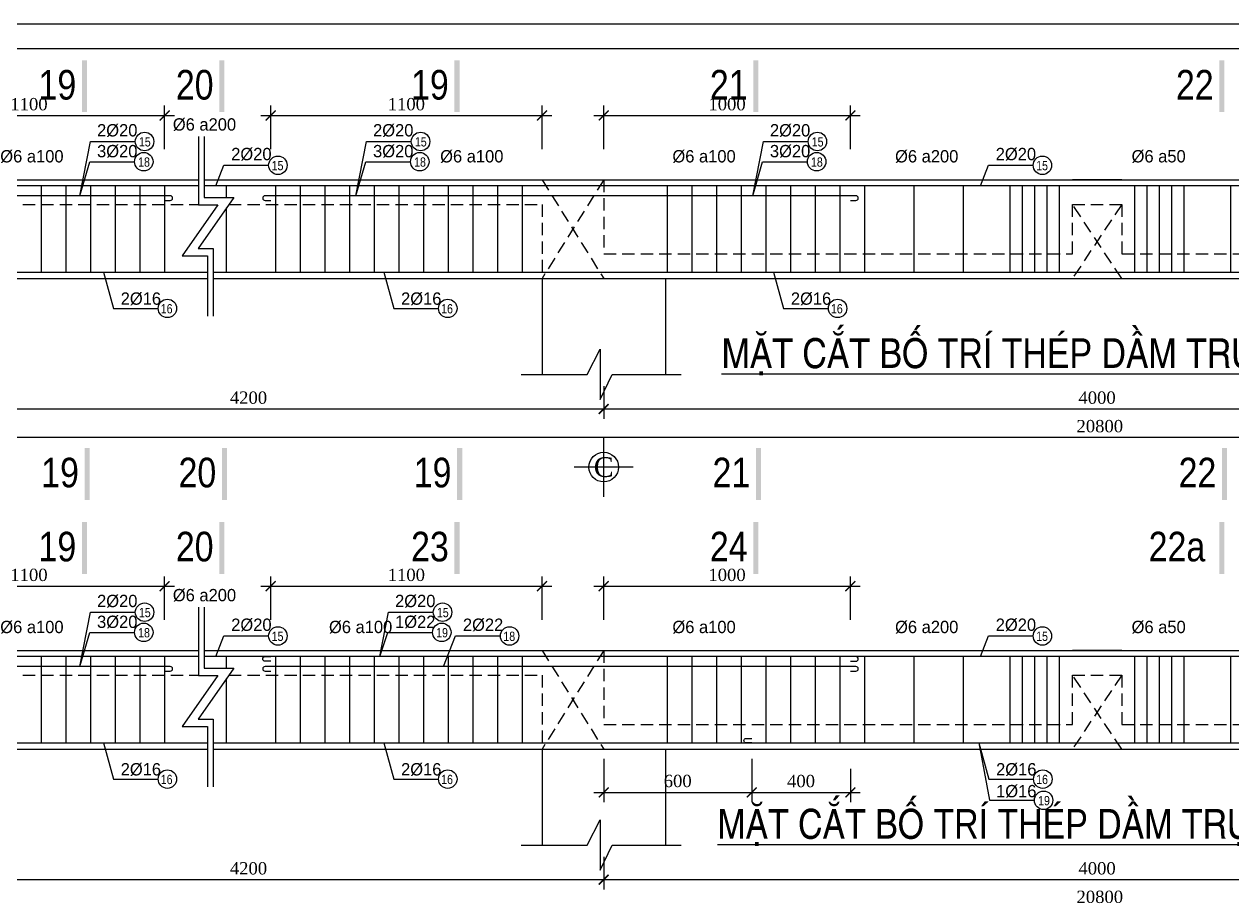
# Model space of a CAD drawing. Extents: x 394 to 4263, y -2056 to 752.
# Drawn here: x 3624.8 to 3869.5, y 574.6 to 751.9 of the extents above; entities that cross this region are included whole.
import ezdxf
from ezdxf.enums import TextEntityAlignment as Align

# ---------------------------------------------------------------- set-up
doc = ezdxf.new("R2010")
doc.units = 0
doc.header["$MEASUREMENT"] = 0
doc.linetypes.add('CENTER2', pattern=[1.125, 0.75, -0.125, 0.125, -0.125])
doc.linetypes.add('HIDDEN', pattern=[0.375, 0.25, -0.125])
doc.layers.get('0').update_dxf_attribs({"linetype": 'CONTINUOUS'})
doc.layers.get('DEFPOINTS').update_dxf_attribs({"linetype": 'CONTINUOUS'})
for name, color, linetype in [('DAI', 3, 'CONTINUOUS'), ('DIM', 1, 'CONTINUOUS'), ('DUT', 7, 'CENTER2'), ('MOTAAR', 1, 'CONTINUOUS'), ('TEXT', 7, 'CONTINUOUS'), ('THEP', 6, 'CONTINUOUS'), ('TU1', 9, 'CONTINUOUS'), ('TUONG', 7, 'CONTINUOUS')]:
    doc.layers.add(name, color=color, linetype=linetype)
doc.styles.add('DIM-NEW', font='')
doc.styles.add('style1', font='')
doc.styles.add('T2', font='')
doc.styles.get('DIM-NEW').set_extended_font_data('VNI-Helve-Condense')
doc.styles.get('style1').set_extended_font_data('VNI-Goudy')
doc.styles.get('T2').set_extended_font_data('VNI-Times')
doc.dimstyles.new('TL20', dxfattribs={"dimtxt": 2.5, "dimasz": 2, "dimexe": 2, "dimexo": 2, "dimgap": 1, "dimtad": 1, "dimdec": 0, "dimlfac": 20, "dimzin": 0, "dimdsep": 46, "dimtxsty": 'T2', "dimblk": 'ARCHTICK', "dimcen": 2.5, "dimdle": 2, "dimclrd": 1, "dimclre": 1, "dimclrt": 2, "dimadec": 0, "dimazin": 0, "dimtfac": 1, "dimtdec": 0, "dimtix": 1, "dimtofl": 0, "dimtmove": 0, "dimatfit": 0, "dimldrblk": 'ARCHTICK', "dimfxl": 1, "dimtolj": 1, "dimtzin": 0, "dimlwd": -1, "dimlwe": -1, "dimarcsym": 0})

# ---------------------------------------------------------------- blocks, each defined once
blk = doc.blocks.new('_ARCHTICK')
at = {"color": 0, "linetype": 'ByBlock', "const_width": 0.15}
blk.add_lwpolyline([(-0.5, -0.5), (0.5, 0.5)], dxfattribs=at)
blk = doc.blocks.new('*D18')
at = {"layer": 'DEFPOINTS', "color": 0, "transparency": 16777216}
for p in [(3729.73, 733.36), (3674.73, 724.55), (3729.73, 724.55)]:
    blk.add_point(p, dxfattribs=at)
at = {"layer": 'TUONG', "color": 1, "transparency": 16777216}
for p, q in [((3674.73, 726.55), (3674.73, 735.36)), ((3729.73, 726.55), (3729.73, 735.36)), ((3672.73, 733.36), (3731.73, 733.36))]:
    blk.add_line(p, q, dxfattribs=at)
at = {"layer": 'TUONG', "color": 1, "transparency": 16777216, "xscale": 2, "yscale": 2, "zscale": 2, "rotation": 180}
blk.add_blockref('_ARCHTICK', (3674.73, 733.36), dxfattribs=at)
at = {"layer": 'TUONG', "color": 1, "transparency": 16777216, "xscale": 2, "yscale": 2, "zscale": 2}
blk.add_blockref('_ARCHTICK', (3729.73, 733.36), dxfattribs=at)
at = {"layer": 'TUONG', "color": 2, "transparency": 16777216, "insert": (3702.23, 735.64), "char_height": 2.5, "attachment_point": 5, "style": 'T2'}
blk.add_mtext('\\A1;1100', dxfattribs=at)
blk = doc.blocks.new('*D17')
at = {"layer": 'DEFPOINTS', "color": 0, "transparency": 16777216}
for p in [(3792.23, 733.36), (3742.23, 724.55), (3792.23, 724.55)]:
    blk.add_point(p, dxfattribs=at)
at = {"layer": 'TUONG', "color": 1, "transparency": 16777216}
for p, q in [((3742.23, 726.55), (3742.23, 735.36)), ((3792.23, 726.55), (3792.23, 735.36)), ((3740.23, 733.36), (3794.23, 733.36))]:
    blk.add_line(p, q, dxfattribs=at)
at = {"layer": 'TUONG', "color": 1, "transparency": 16777216, "xscale": 2, "yscale": 2, "zscale": 2, "rotation": 180}
blk.add_blockref('_ARCHTICK', (3742.23, 733.36), dxfattribs=at)
at = {"layer": 'TUONG', "color": 1, "transparency": 16777216, "xscale": 2, "yscale": 2, "zscale": 2}
blk.add_blockref('_ARCHTICK', (3792.23, 733.36), dxfattribs=at)
at = {"layer": 'TUONG', "color": 2, "transparency": 16777216, "insert": (3767.23, 735.64), "char_height": 2.5, "attachment_point": 5, "style": 'T2'}
blk.add_mtext('\\A1;1000', dxfattribs=at)
blk = doc.blocks.new('*D16')
at = {"layer": 'DEFPOINTS', "color": 0, "transparency": 16777216}
for p in [(3653.24, 733.36), (3598.24, 724.55), (3653.24, 724.55)]:
    blk.add_point(p, dxfattribs=at)
at = {"layer": 'TUONG', "color": 1, "transparency": 16777216}
for p, q in [((3598.24, 726.55), (3598.24, 735.36)), ((3653.24, 726.55), (3653.24, 735.36)), ((3596.24, 733.36), (3655.24, 733.36))]:
    blk.add_line(p, q, dxfattribs=at)
at = {"layer": 'TUONG', "color": 1, "transparency": 16777216, "xscale": 2, "yscale": 2, "zscale": 2, "rotation": 180}
blk.add_blockref('_ARCHTICK', (3598.24, 733.36), dxfattribs=at)
at = {"layer": 'TUONG', "color": 1, "transparency": 16777216, "xscale": 2, "yscale": 2, "zscale": 2}
blk.add_blockref('_ARCHTICK', (3653.24, 733.36), dxfattribs=at)
at = {"layer": 'TUONG', "color": 2, "transparency": 16777216, "insert": (3625.74, 735.64), "char_height": 2.5, "attachment_point": 5, "style": 'T2'}
blk.add_mtext('\\A1;1100', dxfattribs=at)
blk = doc.blocks.new('truc2')
at = {"layer": 'MOTAAR'}
for p, q in [((0, -15), (0, 0)), ((7.5, -7.5), (-7.5, -7.5))]:
    blk.add_line(p, q, dxfattribs=at)
blk.add_lwpolyline([(0, -3.5), (0, -1.84)], dxfattribs=at)
blk.add_circle((0, -7.5), 3.75, dxfattribs=at)
at = {"layer": 'TEXT', "style": 'T2'}
blk.add_attdef('1', text='', height=5, dxfattribs=at).set_placement((0, -7.5), align=Align.MIDDLE_CENTER)
blk = doc.blocks.new('*D9')
at = {"layer": 'DEFPOINTS', "color": 0, "transparency": 16777216}
for p in [(3742.23, 680.47), (3942.23, 680.47), (3942.23, 673.87)]:
    blk.add_point(p, dxfattribs=at)
at = {"layer": 'TUONG', "color": 1, "transparency": 16777216}
for p, q in [((3742.23, 678.47), (3742.23, 671.87)), ((3942.23, 678.47), (3942.23, 671.87)), ((3740.23, 673.87), (3944.23, 673.87))]:
    blk.add_line(p, q, dxfattribs=at)
at = {"layer": 'TUONG', "color": 1, "transparency": 16777216, "xscale": 2, "yscale": 2, "zscale": 2, "rotation": 180}
blk.add_blockref('_ARCHTICK', (3742.23, 673.87), dxfattribs=at)
at = {"layer": 'TUONG', "color": 1, "transparency": 16777216, "xscale": 2, "yscale": 2, "zscale": 2}
blk.add_blockref('_ARCHTICK', (3942.23, 673.87), dxfattribs=at)
at = {"layer": 'TUONG', "color": 2, "transparency": 16777216, "insert": (3842.23, 676.15), "char_height": 2.5, "attachment_point": 5, "style": 'T2'}
blk.add_mtext('\\A1;4000', dxfattribs=at)
blk = doc.blocks.new('*D8')
at = {"layer": 'DEFPOINTS', "color": 0, "transparency": 16777216}
for p in [(3598.24, 682.26), (3742.23, 680.47), (3742.23, 673.87)]:
    blk.add_point(p, dxfattribs=at)
at = {"layer": 'TUONG', "color": 1, "transparency": 16777216}
for p, q in [((3598.24, 680.26), (3598.24, 671.87)), ((3742.23, 678.47), (3742.23, 671.87)), ((3596.24, 673.87), (3744.23, 673.87))]:
    blk.add_line(p, q, dxfattribs=at)
at = {"layer": 'TUONG', "color": 1, "transparency": 16777216, "xscale": 2, "yscale": 2, "zscale": 2, "rotation": 180}
blk.add_blockref('_ARCHTICK', (3598.24, 673.87), dxfattribs=at)
at = {"layer": 'TUONG', "color": 1, "transparency": 16777216, "xscale": 2, "yscale": 2, "zscale": 2}
blk.add_blockref('_ARCHTICK', (3742.23, 673.87), dxfattribs=at)
at = {"layer": 'TUONG', "color": 2, "transparency": 16777216, "insert": (3670.23, 676.15), "char_height": 2.5, "attachment_point": 5, "style": 'T2'}
blk.add_mtext('\\A1;4200', dxfattribs=at)
blk = doc.blocks.new('*D19')
at = {"layer": 'DEFPOINTS', "color": 0, "transparency": 16777216}
for p in [(3433.65, 677.79), (4251.92, 677.79), (3433.65, 668.09)]:
    blk.add_point(p, dxfattribs=at)
at = {"layer": 'TUONG', "color": 1, "transparency": 16777216}
for p, q in [((3433.65, 675.79), (3433.65, 666.09)), ((4251.92, 675.79), (4251.92, 666.09)), ((4253.92, 668.09), (3431.65, 668.09))]:
    blk.add_line(p, q, dxfattribs=at)
at = {"layer": 'TUONG', "color": 1, "transparency": 16777216, "xscale": 2, "yscale": 2, "zscale": 2, "rotation": 180}
blk.add_blockref('_ARCHTICK', (3433.65, 668.09), dxfattribs=at)
at = {"layer": 'TUONG', "color": 1, "transparency": 16777216, "xscale": 2, "yscale": 2, "zscale": 2}
blk.add_blockref('_ARCHTICK', (4251.92, 668.09), dxfattribs=at)
at = {"layer": 'TUONG', "color": 2, "transparency": 16777216, "insert": (3842.78, 670.37), "char_height": 2.5, "attachment_point": 5, "style": 'T2'}
blk.add_mtext('\\A1;20800', dxfattribs=at)
blk = doc.blocks.new('*D51')
at = {"layer": 'DEFPOINTS', "color": 0, "transparency": 16777216}
for p in [(3433.65, 582.37), (4251.92, 582.37), (3433.65, 572.67)]:
    blk.add_point(p, dxfattribs=at)
at = {"layer": 'TUONG', "color": 1, "transparency": 16777216}
for p, q in [((3433.65, 580.37), (3433.65, 570.67)), ((4251.92, 580.37), (4251.92, 570.67)), ((4253.92, 572.67), (3431.65, 572.67))]:
    blk.add_line(p, q, dxfattribs=at)
at = {"layer": 'TUONG', "color": 1, "transparency": 16777216, "xscale": 2, "yscale": 2, "zscale": 2, "rotation": 180}
blk.add_blockref('_ARCHTICK', (3433.65, 572.67), dxfattribs=at)
at = {"layer": 'TUONG', "color": 1, "transparency": 16777216, "xscale": 2, "yscale": 2, "zscale": 2}
blk.add_blockref('_ARCHTICK', (4251.92, 572.67), dxfattribs=at)
at = {"layer": 'TUONG', "color": 2, "transparency": 16777216, "insert": (3842.78, 574.95), "char_height": 2.5, "attachment_point": 5, "style": 'T2'}
blk.add_mtext('\\A1;20800', dxfattribs=at)
blk = doc.blocks.new('*D49')
at = {"layer": 'DEFPOINTS', "color": 0, "transparency": 16777216}
for p in [(3598.24, 586.84), (3742.23, 585.06), (3742.23, 578.45)]:
    blk.add_point(p, dxfattribs=at)
at = {"layer": 'TUONG', "color": 1, "transparency": 16777216}
for p, q in [((3598.24, 584.84), (3598.24, 576.45)), ((3742.23, 583.06), (3742.23, 576.45)), ((3596.24, 578.45), (3744.23, 578.45))]:
    blk.add_line(p, q, dxfattribs=at)
at = {"layer": 'TUONG', "color": 1, "transparency": 16777216, "xscale": 2, "yscale": 2, "zscale": 2, "rotation": 180}
blk.add_blockref('_ARCHTICK', (3598.24, 578.45), dxfattribs=at)
at = {"layer": 'TUONG', "color": 1, "transparency": 16777216, "xscale": 2, "yscale": 2, "zscale": 2}
blk.add_blockref('_ARCHTICK', (3742.23, 578.45), dxfattribs=at)
at = {"layer": 'TUONG', "color": 2, "transparency": 16777216, "insert": (3670.23, 580.73), "char_height": 2.5, "attachment_point": 5, "style": 'T2'}
blk.add_mtext('\\A1;4200', dxfattribs=at)
blk = doc.blocks.new('*D48')
at = {"layer": 'DEFPOINTS', "color": 0, "transparency": 16777216}
for p in [(3742.23, 585.06), (3942.23, 585.06), (3942.23, 578.45)]:
    blk.add_point(p, dxfattribs=at)
at = {"layer": 'TUONG', "color": 1, "transparency": 16777216}
for p, q in [((3742.23, 583.06), (3742.23, 576.45)), ((3942.23, 583.06), (3942.23, 576.45)), ((3740.23, 578.45), (3944.23, 578.45))]:
    blk.add_line(p, q, dxfattribs=at)
at = {"layer": 'TUONG', "color": 1, "transparency": 16777216, "xscale": 2, "yscale": 2, "zscale": 2, "rotation": 180}
blk.add_blockref('_ARCHTICK', (3742.23, 578.45), dxfattribs=at)
at = {"layer": 'TUONG', "color": 1, "transparency": 16777216, "xscale": 2, "yscale": 2, "zscale": 2}
blk.add_blockref('_ARCHTICK', (3942.23, 578.45), dxfattribs=at)
at = {"layer": 'TUONG', "color": 2, "transparency": 16777216, "insert": (3842.23, 580.73), "char_height": 2.5, "attachment_point": 5, "style": 'T2'}
blk.add_mtext('\\A1;4000', dxfattribs=at)
blk = doc.blocks.new('*D41')
at = {"layer": 'DEFPOINTS', "color": 0, "transparency": 16777216}
for p in [(3653.24, 637.94), (3598.24, 629.13), (3653.24, 629.13)]:
    blk.add_point(p, dxfattribs=at)
at = {"layer": 'TUONG', "color": 1, "transparency": 16777216}
for p, q in [((3598.24, 631.13), (3598.24, 639.94)), ((3653.24, 631.13), (3653.24, 639.94)), ((3596.24, 637.94), (3655.24, 637.94))]:
    blk.add_line(p, q, dxfattribs=at)
at = {"layer": 'TUONG', "color": 1, "transparency": 16777216, "xscale": 2, "yscale": 2, "zscale": 2, "rotation": 180}
blk.add_blockref('_ARCHTICK', (3598.24, 637.94), dxfattribs=at)
at = {"layer": 'TUONG', "color": 1, "transparency": 16777216, "xscale": 2, "yscale": 2, "zscale": 2}
blk.add_blockref('_ARCHTICK', (3653.24, 637.94), dxfattribs=at)
at = {"layer": 'TUONG', "color": 2, "transparency": 16777216, "insert": (3625.74, 640.22), "char_height": 2.5, "attachment_point": 5, "style": 'T2'}
blk.add_mtext('\\A1;1100', dxfattribs=at)
blk = doc.blocks.new('*D40')
at = {"layer": 'DEFPOINTS', "color": 0, "transparency": 16777216}
for p in [(3792.23, 637.94), (3742.23, 629.13), (3792.23, 629.13)]:
    blk.add_point(p, dxfattribs=at)
at = {"layer": 'TUONG', "color": 1, "transparency": 16777216}
for p, q in [((3742.23, 631.13), (3742.23, 639.94)), ((3792.23, 631.13), (3792.23, 639.94)), ((3740.23, 637.94), (3794.23, 637.94))]:
    blk.add_line(p, q, dxfattribs=at)
at = {"layer": 'TUONG', "color": 1, "transparency": 16777216, "xscale": 2, "yscale": 2, "zscale": 2, "rotation": 180}
blk.add_blockref('_ARCHTICK', (3742.23, 637.94), dxfattribs=at)
at = {"layer": 'TUONG', "color": 1, "transparency": 16777216, "xscale": 2, "yscale": 2, "zscale": 2}
blk.add_blockref('_ARCHTICK', (3792.23, 637.94), dxfattribs=at)
at = {"layer": 'TUONG', "color": 2, "transparency": 16777216, "insert": (3767.23, 640.22), "char_height": 2.5, "attachment_point": 5, "style": 'T2'}
blk.add_mtext('\\A1;1000', dxfattribs=at)
blk = doc.blocks.new('*D39')
at = {"layer": 'DEFPOINTS', "color": 0, "transparency": 16777216}
for p in [(3729.73, 637.94), (3674.73, 629.13), (3729.73, 629.13)]:
    blk.add_point(p, dxfattribs=at)
at = {"layer": 'TUONG', "color": 1, "transparency": 16777216}
for p, q in [((3674.73, 631.13), (3674.73, 639.94)), ((3729.73, 631.13), (3729.73, 639.94)), ((3672.73, 637.94), (3731.73, 637.94))]:
    blk.add_line(p, q, dxfattribs=at)
at = {"layer": 'TUONG', "color": 1, "transparency": 16777216, "xscale": 2, "yscale": 2, "zscale": 2, "rotation": 180}
blk.add_blockref('_ARCHTICK', (3674.73, 637.94), dxfattribs=at)
at = {"layer": 'TUONG', "color": 1, "transparency": 16777216, "xscale": 2, "yscale": 2, "zscale": 2}
blk.add_blockref('_ARCHTICK', (3729.73, 637.94), dxfattribs=at)
at = {"layer": 'TUONG', "color": 2, "transparency": 16777216, "insert": (3702.23, 640.22), "char_height": 2.5, "attachment_point": 5, "style": 'T2'}
blk.add_mtext('\\A1;1100', dxfattribs=at)
blk = doc.blocks.new('*D139')
at = {"layer": 'DEFPOINTS', "color": 0, "transparency": 16777216}
for p in [(3772.23, 602.93), (3792.23, 602.93), (3792.23, 596.14)]:
    blk.add_point(p, dxfattribs=at)
at = {"layer": 'TUONG', "color": 1, "transparency": 16777216}
for p, q in [((3772.23, 600.93), (3772.23, 594.14)), ((3792.23, 600.93), (3792.23, 594.14)), ((3770.23, 596.14), (3794.23, 596.14))]:
    blk.add_line(p, q, dxfattribs=at)
at = {"layer": 'TUONG', "color": 1, "transparency": 16777216, "xscale": 2, "yscale": 2, "zscale": 2, "rotation": 180}
blk.add_blockref('_ARCHTICK', (3772.23, 596.14), dxfattribs=at)
at = {"layer": 'TUONG', "color": 1, "transparency": 16777216, "xscale": 2, "yscale": 2, "zscale": 2}
blk.add_blockref('_ARCHTICK', (3792.23, 596.14), dxfattribs=at)
at = {"layer": 'TUONG', "color": 2, "transparency": 16777216, "insert": (3782.23, 598.42), "char_height": 2.5, "attachment_point": 5, "style": 'T2'}
blk.add_mtext('\\A1;400', dxfattribs=at)
blk = doc.blocks.new('*D138')
at = {"layer": 'DEFPOINTS', "color": 0, "transparency": 16777216}
for p in [(3742.23, 604.93), (3772.23, 604.93), (3772.23, 596.14)]:
    blk.add_point(p, dxfattribs=at)
at = {"layer": 'TUONG', "color": 1, "transparency": 16777216}
for p, q in [((3742.23, 602.93), (3742.23, 594.14)), ((3772.23, 602.93), (3772.23, 594.14)), ((3740.23, 596.14), (3774.23, 596.14))]:
    blk.add_line(p, q, dxfattribs=at)
at = {"layer": 'TUONG', "color": 1, "transparency": 16777216, "xscale": 2, "yscale": 2, "zscale": 2, "rotation": 180}
blk.add_blockref('_ARCHTICK', (3742.23, 596.14), dxfattribs=at)
at = {"layer": 'TUONG', "color": 1, "transparency": 16777216, "xscale": 2, "yscale": 2, "zscale": 2}
blk.add_blockref('_ARCHTICK', (3772.23, 596.14), dxfattribs=at)
at = {"layer": 'TUONG', "color": 2, "transparency": 16777216, "insert": (3757.23, 598.44), "char_height": 2.5, "attachment_point": 5, "style": 'T2'}
blk.add_mtext('\\A1;600', dxfattribs=at)

msp = doc.modelspace()

# ---------------------------------------------------------------- linework, layer by layer
at = {"layer": 'DAI'}
for p, q in [((3628.252, 701.58), (3628.252, 719.08)), ((3633.252, 701.58), (3633.252, 719.08)), ((3638.252, 701.58), (3638.252, 719.08)), ((3643.252, 701.58), (3643.252, 719.08)), ((3648.252, 701.58), (3648.252, 719.08)), ((3653.252, 701.58), (3653.252, 719.08)), ((3665.786, 716.758), (3665.786, 719.08)), ((3675.786, 701.58), (3675.786, 719.08)), ((3680.786, 701.58), (3680.786, 719.08)), ((3685.786, 701.58), (3685.786, 719.08)), ((3690.786, 701.58), (3690.786, 719.08)), ((3695.786, 701.58), (3695.786, 719.08)), ((3700.786, 701.58), (3700.786, 719.08)), ((3705.786, 701.58), (3705.786, 719.08)), ((3710.786, 701.58), (3710.786, 719.08)), ((3715.786, 701.58), (3715.786, 719.08)), ((3720.786, 701.58), (3720.786, 719.08)), ((3725.786, 701.58), (3725.786, 719.08)), ((3755.148, 701.58), (3755.148, 719.08)), ((3760.148, 701.58), (3760.148, 719.08)), ((3765.148, 701.58), (3765.148, 719.08)), ((3770.148, 701.58), (3770.148, 719.08)), ((3775.148, 701.58), (3775.148, 719.08)), ((3780.148, 701.58), (3780.148, 719.08)), ((3785.148, 701.58), (3785.148, 719.08)), ((3790.148, 701.58), (3790.148, 719.08)), ((3795.148, 701.58), (3795.148, 719.08)), ((3805.148, 701.58), (3805.148, 719.08)), ((3815.148, 701.58), (3815.148, 719.08)), ((3824.601, 701.58), (3824.601, 719.08)), ((3827.101, 701.58), (3827.101, 719.08)), ((3829.601, 701.58), (3829.601, 719.08)), ((3832.101, 701.58), (3832.101, 719.08)), ((3834.601, 701.58), (3834.601, 719.08)), ((3849.855, 701.58), (3849.855, 719.08)), ((3852.355, 701.58), (3852.355, 719.08)), ((3854.855, 701.58), (3854.855, 719.08)), ((3857.355, 701.58), (3857.355, 719.08)), ((3859.855, 701.58), (3859.855, 719.08)), ((3869.308, 701.58), (3869.308, 719.08)), ((3665.786, 701.58), (3665.786, 714.635)), ((3628.252, 606.162), (3628.252, 623.662)), ((3633.252, 606.162), (3633.252, 623.662)), ((3638.252, 606.162), (3638.252, 623.662)), ((3643.252, 606.162), (3643.252, 623.662)), ((3648.252, 606.162), (3648.252, 623.662)), ((3653.252, 606.162), (3653.252, 623.662)), ((3665.786, 621.339), (3665.786, 623.662)), ((3675.786, 606.162), (3675.786, 623.662)), ((3680.786, 606.162), (3680.786, 623.662)), ((3685.786, 606.162), (3685.786, 623.662)), ((3690.786, 606.162), (3690.786, 623.662)), ((3695.786, 606.162), (3695.786, 623.662)), ((3700.786, 606.162), (3700.786, 623.662)), ((3705.786, 606.162), (3705.786, 623.662)), ((3710.786, 606.162), (3710.786, 623.662)), ((3715.786, 606.162), (3715.786, 623.662)), ((3720.786, 606.162), (3720.786, 623.662)), ((3725.786, 606.162), (3725.786, 623.662)), ((3755.148, 606.162), (3755.148, 623.662)), ((3760.148, 606.162), (3760.148, 623.662)), ((3765.148, 606.162), (3765.148, 623.662)), ((3770.148, 606.162), (3770.148, 623.662)), ((3775.148, 606.162), (3775.148, 623.662)), ((3780.148, 606.162), (3780.148, 623.662)), ((3785.148, 606.162), (3785.148, 623.662)), ((3790.148, 606.162), (3790.148, 623.662)), ((3795.148, 606.162), (3795.148, 623.662)), ((3805.148, 606.162), (3805.148, 623.662)), ((3815.148, 606.162), (3815.148, 623.662)), ((3824.601, 606.162), (3824.601, 623.662)), ((3827.101, 606.162), (3827.101, 623.662)), ((3829.601, 606.162), (3829.601, 623.662)), ((3832.101, 606.162), (3832.101, 623.662)), ((3834.601, 606.162), (3834.601, 623.662)), ((3849.855, 606.162), (3849.855, 623.662)), ((3852.355, 606.162), (3852.355, 623.662)), ((3854.855, 606.162), (3854.855, 623.662)), ((3857.355, 606.162), (3857.355, 623.662)), ((3859.855, 606.162), (3859.855, 623.662)), ((3869.308, 606.162), (3869.308, 623.662)), ((3665.786, 606.162), (3665.786, 619.217))]:
    msp.add_line(p, q, dxfattribs=at)
at = {"layer": 'DUT', "linetype": 'HIDDEN', "ltscale": 10}
for p, q in [((3742.228, 720.33), (3729.728, 700.33)), ((3729.728, 720.33), (3742.228, 700.33)), ((3847.228, 700.33), (3837.228, 715.33)), ((3847.228, 715.33), (3837.228, 700.33)), ((3729.728, 624.912), (3742.228, 604.912)), ((3742.228, 624.912), (3729.728, 604.912)), ((3847.228, 619.912), (3837.228, 604.912)), ((3847.228, 604.912), (3837.228, 619.912))]:
    msp.add_line(p, q, dxfattribs=at)
for points in [[(3742.228, 720.33), (3742.228, 705.33), (3837.228, 705.33), (3837.228, 715.33), (3847.228, 715.33), (3847.228, 705.33), (3942.228, 705.33), (3942.228, 720.33)], [(3521.384, 715.33), (3585.738, 715.33), (3585.738, 700.33), (3598.238, 700.33), (3598.238, 715.33), (3660.095, 715.33)], [(3666.27, 715.33), (3729.728, 715.33), (3729.728, 700.33), (3742.228, 700.33)], [(3837.228, 700.33), (3847.228, 700.33)], [(3742.228, 624.912), (3742.228, 609.912), (3837.228, 609.912), (3837.228, 619.912), (3847.228, 619.912), (3847.228, 609.912), (3942.228, 609.912), (3942.228, 624.912)], [(3521.384, 619.912), (3585.738, 619.912), (3585.738, 604.912), (3598.238, 604.912), (3598.238, 619.912), (3660.095, 619.912)], [(3666.27, 619.912), (3729.728, 619.912), (3729.728, 604.912), (3742.228, 604.912)], [(3837.228, 604.912), (3847.228, 604.912)]]:
    msp.add_lwpolyline(points, dxfattribs=at)
at = {"layer": 'TEXT', "ltscale": 10}
msp.add_lwpolyline([(3421.933, 157.88), (4262.933, 157.88), (4262.933, 751.88), (3421.933, 751.88)], close=True, dxfattribs=at)
for points in [[(3636.47, 734.049), (3637.52, 734.049), (3636.47, 744.549), (3637.52, 744.549)], [(3664.297, 734.049), (3665.347, 734.049), (3664.297, 744.549), (3665.347, 744.549)], [(3711.973, 734.049), (3713.023, 734.049), (3711.973, 744.549), (3713.023, 744.549)], [(3772.535, 734.049), (3773.585, 734.049), (3772.535, 744.549), (3773.585, 744.549)], [(3867.003, 734.049), (3868.053, 734.049), (3867.003, 744.549), (3868.053, 744.549)], [(3637.009, 655.441), (3638.059, 655.441), (3637.009, 665.941), (3638.059, 665.941)], [(3664.836, 655.441), (3665.886, 655.441), (3664.836, 665.941), (3665.886, 665.941)], [(3712.513, 655.441), (3713.563, 655.441), (3712.513, 665.941), (3713.563, 665.941)], [(3773.075, 655.441), (3774.125, 655.441), (3773.075, 665.941), (3774.125, 665.941)], [(3867.543, 655.441), (3868.593, 655.441), (3867.543, 665.941), (3868.593, 665.941)], [(3636.47, 640.433), (3637.52, 640.433), (3636.47, 650.933), (3637.52, 650.933)], [(3664.297, 640.433), (3665.347, 640.433), (3664.297, 650.933), (3665.347, 650.933)], [(3711.973, 640.433), (3713.023, 640.433), (3711.973, 650.933), (3713.023, 650.933)], [(3772.535, 640.433), (3773.585, 640.433), (3772.535, 650.933), (3773.585, 650.933)], [(3867.003, 640.433), (3868.053, 640.433), (3867.003, 650.933), (3868.053, 650.933)]]:
    msp.add_trace(points, dxfattribs=at)
at = {"layer": 'THEP', "ltscale": 10}
msp.add_lwpolyline([(3426.933, 162.88), (4257.933, 162.88), (4257.933, 746.88), (3426.933, 746.88)], close=True, dxfattribs=at)
for points in [[(3660.095, 719.08), (3516.355, 719.08)], [(4021.098, 719.08), (3661.242, 719.08)], [(3518.197, 701.58), (3661.937, 701.58)], [(3663.083, 701.58), (4022.939, 701.58)], [(3660.095, 623.662), (3516.355, 623.662)], [(4021.098, 623.662), (3661.242, 623.662)], [(3518.197, 606.162), (3661.937, 606.162)], [(3663.083, 606.162), (4022.939, 606.162)]]:
    msp.add_lwpolyline(points, dxfattribs=at)
for points in [[(3653.238, 716.142), (3654.366, 716.142, 1), (3654.366, 717.08), (3653.238, 717.08), (3586.988, 717.08), (3530.738, 717.08), (3529.611, 717.08, 1), (3529.611, 716.142), (3530.738, 716.142)], [(3792.228, 716.142), (3793.356, 716.142, 1), (3793.356, 717.08), (3792.228, 717.08), (3730.978, 717.08), (3674.728, 717.08), (3673.601, 717.08, 1), (3673.601, 716.142), (3674.728, 716.142)], [(3674.728, 622.724), (3673.601, 622.724, -1), (3673.601, 623.662), (3674.728, 623.662)], [(3792.228, 622.724), (3793.356, 622.724, 1), (3793.356, 623.662), (3792.228, 623.662)], [(3653.238, 620.724), (3654.366, 620.724, 1), (3654.366, 621.662), (3653.238, 621.662), (3586.988, 621.662), (3530.738, 621.662), (3529.611, 621.662, 1), (3529.611, 620.724), (3530.738, 620.724)], [(3792.228, 620.724), (3793.356, 620.724, 1), (3793.356, 621.662), (3792.228, 621.662), (3730.978, 621.662), (3674.728, 621.662), (3673.601, 621.662, 1), (3673.601, 620.724), (3674.728, 620.724)], [(3772.228, 606.162), (3771.101, 606.162, -1), (3771.101, 607.099), (3772.228, 607.099)]]:
    msp.add_lwpolyline(points, format="xyb", dxfattribs=at)
at = {"layer": 'TU1', "lineweight": -2, "ltscale": 10}
for points in [[(3636.043, 717.08), (3638.214, 728.087), (3647.29, 728.087)], [(3691.983, 717.08), (3694.155, 728.087), (3703.23, 728.087)], [(3772.422, 717.08), (3774.594, 728.087), (3783.669, 728.087)], [(3636.043, 717.08), (3638.059, 723.996), (3647.134, 723.996)], [(3663.626, 719.08), (3665.242, 723.269), (3674.317, 723.269)], [(3691.983, 717.08), (3694, 723.996), (3703.075, 723.996)], [(3772.422, 717.08), (3774.439, 723.996), (3783.514, 723.996)], [(3818.584, 719.08), (3820.2, 723.269), (3829.275, 723.269)], [(3640.811, 701.58), (3642.848, 694.253), (3651.923, 694.253)], [(3697.64, 701.58), (3699.677, 694.253), (3708.752, 694.253)], [(3776.647, 701.58), (3778.684, 694.253), (3787.759, 694.253)], [(3636.043, 621.662), (3638.214, 632.668), (3647.29, 632.668)], [(3696.839, 623.662), (3698.616, 632.668), (3707.692, 632.668)], [(3636.043, 621.662), (3638.059, 628.578), (3647.134, 628.578)], [(3663.626, 623.662), (3665.242, 627.851), (3674.317, 627.851)], [(3696.839, 623.662), (3698.461, 628.578), (3707.537, 628.578)], [(3709.732, 621.662), (3712.205, 627.851), (3721.28, 627.851)], [(3818.584, 623.662), (3820.2, 627.851), (3829.275, 627.851)], [(3640.811, 606.162), (3642.848, 598.835), (3651.923, 598.835)], [(3697.64, 606.162), (3699.677, 598.835), (3708.752, 598.835)], [(3818.245, 606.162), (3820.437, 594.541), (3829.513, 594.541)], [(3818.245, 606.162), (3820.282, 598.835), (3829.358, 598.835)]]:
    msp.add_lwpolyline(points, dxfattribs=at)
at = {"layer": 'TU1', "ltscale": 10}
for centre in [(3649.165, 728.087), (3705.105, 728.087), (3785.544, 728.087), (3649.009, 723.996), (3676.192, 723.269), (3704.95, 723.996), (3785.389, 723.996), (3831.15, 723.269), (3653.798, 694.253), (3710.627, 694.253), (3789.634, 694.253), (3649.165, 632.668), (3709.567, 632.668), (3649.009, 628.578), (3676.192, 627.851), (3709.412, 628.578), (3723.155, 627.851), (3831.15, 627.851), (3653.798, 598.835), (3710.627, 598.835), (3831.233, 598.835), (3831.388, 594.541)]:
    msp.add_circle(centre, 1.875, dxfattribs=at)
at = {"layer": 'TUONG'}
for p, q in [((3516.355, 720.33), (3660.095, 720.33)), ((3661.242, 720.33), (4021.098, 720.33)), ((3610.738, 700.33), (3661.937, 700.33)), ((3663.083, 700.33), (3742.228, 700.33)), ((3729.728, 700.33), (3729.728, 680.882)), ((3742.228, 700.33), (3929.728, 700.33)), ((3754.728, 700.33), (3754.728, 680.882)), ((3516.355, 624.912), (3660.095, 624.912)), ((3661.242, 624.912), (4021.098, 624.912)), ((3742.228, 624.912), (3942.228, 624.912)), ((3610.738, 604.912), (3661.937, 604.912)), ((3663.083, 604.912), (3742.228, 604.912)), ((3729.728, 604.912), (3729.728, 585.463)), ((3742.228, 604.912), (3929.728, 604.912)), ((3754.728, 604.912), (3754.728, 585.463))]:
    msp.add_line(p, q, dxfattribs=at)
for points in [[(3660.095, 729.111), (3660.095, 715.258), (3664.011, 715.258), (3656.804, 704.922), (3661.937, 704.922), (3661.937, 692.669)], [(3661.242, 729.111), (3661.242, 716.758), (3667.265, 716.758), (3660.058, 706.422), (3663.083, 706.422), (3663.083, 692.669)], [(3847.228, 720.33), (3837.228, 720.33)], [(3725.467, 680.882), (3738.885, 680.882), (3741.541, 685.964), (3741.541, 675.799), (3743.975, 680.882), (3757.937, 680.882)], [(3660.095, 633.693), (3660.095, 619.839), (3664.011, 619.839), (3656.804, 609.504), (3661.937, 609.504), (3661.937, 597.25)], [(3661.242, 633.693), (3661.242, 621.339), (3667.265, 621.339), (3660.058, 611.004), (3663.083, 611.004), (3663.083, 597.25)], [(3847.228, 624.912), (3837.228, 624.912)], [(3725.467, 585.463), (3738.885, 585.463), (3741.541, 590.546), (3741.541, 580.38), (3743.975, 585.463), (3757.937, 585.463)]]:
    msp.add_lwpolyline(points, dxfattribs=at)

# ---------------------------------------------------------------- block references
at = {"layer": 'DIM', "ltscale": 10, "xscale": 0.8000000000000002, "yscale": 0.8000000000000002, "zscale": 0.8000000000000002}
msp.add_blockref('truc2', (3742.228, 668.09), dxfattribs=at).add_auto_attribs({'1': 'C'})

# ---------------------------------------------------------------- texts
at = {"layer": 'TEXT', "ltscale": 10}
for s, height, style, p in [('19', 6, 'DIM-NEW', (3627.68, 736.59)), ('20', 6, 'DIM-NEW', (3655.507, 736.59)), ('19', 6, 'DIM-NEW', (3703.184, 736.59)), ('21', 6, 'DIM-NEW', (3763.746, 736.59)), ('22', 6, 'DIM-NEW', (3858.214, 736.59)), ('%%2546 a200', 2.5, 'style1', (3654.895, 730.3)), ('2%%25420', 2.5, 'style1', (3639.54, 729.118)), ('2%%25420', 2.5, 'style1', (3695.481, 729.118)), ('2%%25420', 2.5, 'style1', (3775.919, 729.118)), ('3%%25420', 2.5, 'style1', (3639.54, 724.891)), ('15', 1.875, 'DIM-NEW', (3648.02, 727.08)), ('3%%25420', 2.5, 'style1', (3695.481, 724.891)), ('15', 1.875, 'DIM-NEW', (3703.961, 727.08)), ('3%%25420', 2.5, 'style1', (3775.919, 724.891)), ('15', 1.875, 'DIM-NEW', (3784.399, 727.08)), ('%%2546 a100', 2.5, 'style1', (3619.922, 723.848)), ('18', 1.875, 'DIM-NEW', (3647.865, 722.99)), ('2%%25420', 2.5, 'style1', (3666.728, 724.301)), ('18', 1.875, 'DIM-NEW', (3703.806, 722.99)), ('%%2546 a100', 2.5, 'style1', (3709.078, 723.848)), ('%%2546 a100', 2.5, 'style1', (3756.156, 723.848)), ('18', 1.875, 'DIM-NEW', (3784.244, 722.99)), ('%%2546 a200', 2.5, 'style1', (3801.287, 723.848)), ('2%%25420', 2.5, 'style1', (3821.686, 724.301)), ('%%2546 a50', 2.5, 'style1', (3849.227, 723.848)), ('15', 1.875, 'DIM-NEW', (3674.927, 722.263)), ('15', 1.875, 'DIM-NEW', (3829.885, 722.263)), ('2%%25416', 2.5, 'style1', (3644.329, 694.997)), ('2%%25416', 2.5, 'style1', (3701.158, 694.997)), ('2%%25416', 2.5, 'style1', (3780.165, 694.997)), ('16', 1.875, 'DIM-NEW', (3652.451, 693.247)), ('16', 1.875, 'DIM-NEW', (3709.28, 693.247)), ('16', 1.875, 'DIM-NEW', (3788.287, 693.247)), ('19', 6, 'DIM-NEW', (3628.22, 657.982)), ('20', 6, 'DIM-NEW', (3656.047, 657.982)), ('19', 6, 'DIM-NEW', (3703.723, 657.982)), ('21', 6, 'DIM-NEW', (3764.285, 657.982)), ('22', 6, 'DIM-NEW', (3858.753, 657.982)), ('19', 6, 'DIM-NEW', (3627.68, 642.975)), ('20', 6, 'DIM-NEW', (3655.507, 642.975)), ('23', 6, 'DIM-NEW', (3703.184, 642.975)), ('24', 6, 'DIM-NEW', (3763.746, 642.975)), ('22a', 6, 'DIM-NEW', (3852.688, 642.975)), ('%%2546 a200', 2.5, 'style1', (3654.895, 634.881)), ('2%%25420', 2.5, 'style1', (3639.54, 633.7)), ('2%%25420', 2.5, 'style1', (3699.942, 633.7)), ('3%%25420', 2.5, 'style1', (3639.54, 629.473)), ('15', 1.875, 'DIM-NEW', (3648.02, 631.662)), ('1%%25422', 2.5, 'style1', (3699.942, 629.473)), ('15', 1.875, 'DIM-NEW', (3708.422, 631.662)), ('%%2546 a100', 2.5, 'style1', (3619.922, 628.429)), ('18', 1.875, 'DIM-NEW', (3647.865, 627.571)), ('2%%25420', 2.5, 'style1', (3666.728, 628.882)), ('%%2546 a100', 2.5, 'style1', (3686.546, 628.429)), ('19', 1.875, 'DIM-NEW', (3708.267, 627.571)), ('2%%25422', 2.5, 'style1', (3713.691, 628.882)), ('%%2546 a100', 2.5, 'style1', (3756.156, 628.429)), ('%%2546 a200', 2.5, 'style1', (3801.287, 628.429)), ('2%%25420', 2.5, 'style1', (3821.686, 628.882)), ('%%2546 a50', 2.5, 'style1', (3849.227, 628.429)), ('15', 1.875, 'DIM-NEW', (3674.927, 626.844)), ('18', 1.875, 'DIM-NEW', (3721.89, 626.844)), ('15', 1.875, 'DIM-NEW', (3829.885, 626.844)), ('2%%25416', 2.5, 'style1', (3644.329, 599.578)), ('2%%25416', 2.5, 'style1', (3701.158, 599.578)), ('2%%25416', 2.5, 'style1', (3821.763, 599.578)), ('16', 1.875, 'DIM-NEW', (3652.451, 597.828)), ('16', 1.875, 'DIM-NEW', (3709.28, 597.828)), ('16', 1.875, 'DIM-NEW', (3829.885, 597.828)), ('1%%25416', 2.5, 'style1', (3821.763, 595.149)), ('19', 1.875, 'DIM-NEW', (3830.282, 593.535))]:
    msp.add_text(s, height=height, dxfattribs=dict(at, style=style)).set_placement(p)
at = {"layer": 'TEXT', "style": 'DIM-NEW'}
for s, p in [('%%UMAËT CAÉT BOÁ TRÍ THEÙP DAÀM TRUÏC 1 TL:1/20', (3766.138, 682.188)), ('%%UMAËT CAÉT BOÁ TRÍ THEÙP DAÀM TRUÏC 2,7 TL:1/20', (3765.276, 586.77))]:
    msp.add_text(s, height=6, dxfattribs=at).set_placement(p)

# ---------------------------------------------------------------- dimensions: what is measured, and where the dimension line sits
at = {"layer": 'TUONG'}
for base, p1, p2, picture, middle in [((3653.238, 733.359), (3598.238, 724.55), (3653.238, 724.55), '*D16', (3625.738, 735.638)), ((3729.728, 733.359), (3674.728, 724.55), (3729.728, 724.55), '*D18', (3702.228, 735.638)), ((3792.228, 733.359), (3742.228, 724.55), (3792.228, 724.55), '*D17', (3767.228, 735.638)), ((3653.238, 637.94), (3598.238, 629.131), (3653.238, 629.131), '*D41', (3625.738, 640.22)), ((3729.728, 637.94), (3674.728, 629.131), (3729.728, 629.131), '*D39', (3702.228, 640.22)), ((3792.228, 637.94), (3742.228, 629.131), (3792.228, 629.131), '*D40', (3767.228, 640.22)), ((3772.228, 596.144), (3742.228, 604.93), (3772.228, 604.93), '*D138', (3757.228, 598.438)), ((3792.228, 596.144), (3772.228, 602.93), (3792.228, 602.93), '*D139', (3782.228, 598.423))]:
    dim = msp.add_linear_dim(base=base, p1=p1, p2=p2, dimstyle='TL20', dxfattribs=at)
    dim.commit()
    dim.dimension.update_dxf_attribs({"geometry": picture, "text_midpoint": middle})
for base, p1, p2, picture, middle in [((3742.228, 673.867), (3598.238, 682.258), (3742.228, 680.475), '*D8', (3670.233, 676.147)), ((3742.228, 578.448), (3598.238, 586.84), (3742.228, 585.056), '*D49', (3670.233, 580.728))]:
    dim = msp.add_linear_dim(base=base, p1=p1, p2=p2, text='4200', dimstyle='TL20', override={"dimtmove": 1}, dxfattribs=at)
    dim.commit()
    dim.dimension.update_dxf_attribs({"geometry": picture, "text_midpoint": middle})
for base, p1, p2, picture, middle in [((3942.228, 673.867), (3742.228, 680.475), (3942.228, 680.475), '*D9', (3842.228, 676.147)), ((3942.228, 578.448), (3742.228, 585.056), (3942.228, 585.056), '*D48', (3842.228, 580.728))]:
    dim = msp.add_linear_dim(base=base, p1=p1, p2=p2, dimstyle='TL20', override={"dimtmove": 1}, dxfattribs=at)
    dim.commit()
    dim.dimension.update_dxf_attribs({"geometry": picture, "text_midpoint": middle})
for base, p1, p2, picture, middle in [((3433.647, 668.09), (4251.919, 677.787), (3433.647, 677.787), '*D19', (3842.783, 670.37)), ((3433.647, 572.671), (4251.919, 582.369), (3433.647, 582.369), '*D51', (3842.783, 574.951))]:
    dim = msp.add_linear_dim(base=base, p1=p1, p2=p2, text='20800', dimstyle='TL20', dxfattribs=at)
    dim.commit()
    dim.dimension.update_dxf_attribs({"geometry": picture, "text_midpoint": middle})

doc.saveas('drawing.dxf')
